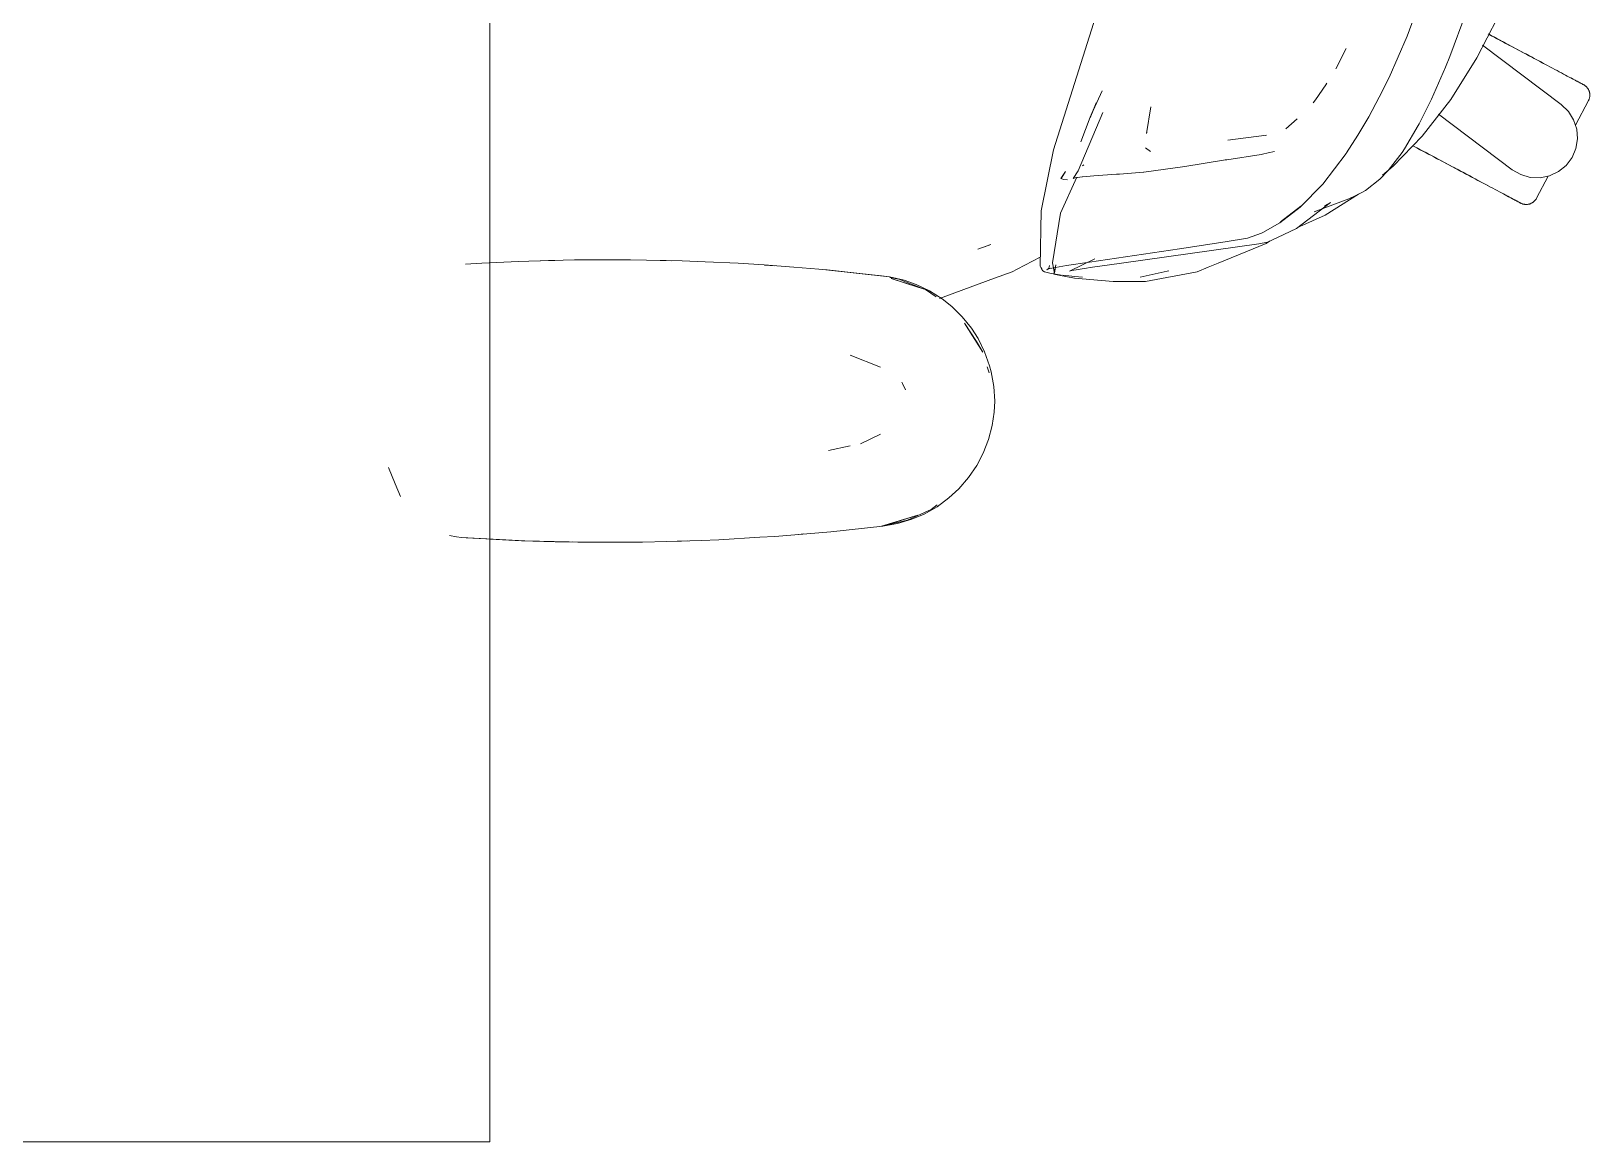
# Model space of a CAD drawing. Header units: millimetres. Extents: x 155920 to 295199, y -4084 to 97293.
# Drawn here: x 192676 to 193211, y 30207 to 30588 of the extents above; entities that cross this region are included whole.
import ezdxf

# ---------------------------------------------------------------- set-up
doc = ezdxf.new("R2010")
doc.units = ezdxf.units.MM
doc.header["$MEASUREMENT"] = 0
doc.layers.add('G-IMPT', color=8, linetype='CONTINUOUS', lineweight=9)
doc.layers.add('I-FURN', color=8, linetype='CONTINUOUS', lineweight=9)

msp = doc.modelspace()

# ---------------------------------------------------------------- linework, layer by layer
at = {"layer": 'G-IMPT'}
for p, q in [((193042.82, 30597.96), (193026.83, 30547.72)), ((193153.71, 30601.65), (193148.25, 30586.77)), ((193168.48, 30594.87), (193162.88, 30579.8)), ((193179.29, 30593.08), (193172.2, 30579.3)), ((193123.85, 30575.57), (193127.39, 30582.54)), ((193148.25, 30586.77), (193142.08, 30572.54)), ((193161.4, 30576.12), (193162.88, 30579.8)), ((193172.2, 30579.3), (193163.23, 30565)), ((193138.69, 30565.82), (193142.08, 30572.54)), ((193156.63, 30565.16), (193161.4, 30576.12)), ((193040.53, 30561.28), (193043.58, 30568)), ((193116.82, 30564.96), (193120.32, 30570.09)), ((193120.32, 30570.09), (193120.71, 30570.67)), ((193035.37, 30540.56), (193043.81, 30560.54)), ((193039.5, 30558.7), (193041.53, 30563.82)), ((193041.53, 30563.81), (193039.5, 30558.7)), ((193039.51, 30558.91), (193041.53, 30563.81)), ((193058.86, 30553.37), (193060.26, 30562.54)), ((193116.82, 30564.96), (193116.07, 30563.86)), ((193138.69, 30565.82), (193135.12, 30559.03)), ((193152.41, 30556.71), (193156.41, 30564.72)), ((193163.23, 30565), (193153.42, 30552.4)), ((193156.63, 30565.16), (193156.41, 30564.72)), ((193039.51, 30558.91), (193036.26, 30550.44)), ((193110.55, 30558.33), (193106.64, 30554.99)), ((193131.35, 30552.8), (193135.12, 30559.03)), ((193152.1, 30556.11), (193147.37, 30548.11)), ((193152.41, 30556.71), (193152.1, 30556.11)), ((193058.86, 30553.37), (193058.91, 30553.72)), ((193086.7, 30551.05), (193100.05, 30552.83)), ((193100.05, 30552.83), (193099.58, 30552.68)), ((193131.35, 30552.8), (193127.47, 30546.7)), ((193143.46, 30542.11), (193153.42, 30552.4)), ((193022.64, 30526.76), (193026.83, 30547.72)), ((193058.51, 30548.43), (193060.15, 30547.15)), ((193086.4, 30544.37), (193098.12, 30546.17)), ((193098.12, 30546.17), (193098.59, 30546.24)), ((193100.57, 30546.67), (193098.59, 30546.24)), ((193102.74, 30547.13), (193100.57, 30546.67)), ((193119.28, 30536.01), (193127.3, 30546.44)), ((193127.47, 30546.7), (193127.3, 30546.44)), ((193141.79, 30540.69), (193146.51, 30546.82)), ((193146.51, 30546.82), (193147.37, 30548.11)), ((193029.41, 30537.89), (193031, 30540.35)), ((193031, 30540.35), (193029.47, 30537.87)), ((193029.47, 30537.87), (193030.96, 30540.34)), ((193033.61, 30537.9), (193035.37, 30540.56)), ((193036.82, 30542.28), (193037.26, 30542.55)), ((193048.54, 30539.35), (193040.68, 30538.78)), ((193049.53, 30539.42), (193048.54, 30539.35)), ((193057.77, 30540.04), (193049.53, 30539.42)), ((193057.77, 30540.04), (193057.85, 30540.05)), ((193071.92, 30542.08), (193057.85, 30540.05)), ((193071.92, 30542.08), (193085.28, 30544.19)), ((193085.28, 30544.19), (193085.79, 30544.27)), ((193086.4, 30544.37), (193085.79, 30544.27)), ((193138.9, 30537.66), (193141.79, 30540.69)), ((193143.46, 30542.11), (193139.79, 30539.11)), ((193029.27, 30526.06), (193034.88, 30538.41)), ((193029.41, 30537.89), (193029.47, 30537.87)), ((193030.34, 30537.59), (193029.47, 30537.87)), ((193031.69, 30537.43), (193030.34, 30537.59)), ((193034.33, 30538.18), (193033.61, 30537.9)), ((193034.33, 30538.18), (193034.34, 30538.19)), ((193036.73, 30538.48), (193034.34, 30538.19)), ((193036.73, 30538.48), (193036.81, 30538.49)), ((193040.68, 30538.78), (193036.81, 30538.49)), ((193119.28, 30536.01), (193111.54, 30528.11)), ((193134.03, 30533.8), (193132.9, 30533.19)), ((193134.03, 30533.8), (193138.9, 30537.66)), ((193111.75, 30528.41), (193104.8, 30523.01)), ((193111.75, 30528.41), (193108.18, 30525.6)), ((193121.98, 30529.66), (193110.28, 30520.72)), ((193116.32, 30526.43), (193128.23, 30530.94)), ((193121.98, 30529.66), (193119.95, 30528.5)), ((193120.09, 30525.37), (193131.54, 30532.5)), ((193130.46, 30532.01), (193128.23, 30530.94)), ((193132.9, 30533.19), (193130.46, 30532.01)), ((193022.64, 30526.76), (193022.25, 30507.78)), ((193029.27, 30526.06), (193026.55, 30509.02)), ((193104.58, 30522.69), (193111.54, 30528.11)), ((193104.8, 30523.01), (193108.18, 30525.6)), ((193111.46, 30521.39), (193120.09, 30525.37)), ((193093.53, 30517.43), (193098.32, 30519.19)), ((193098.74, 30519.4), (193098.32, 30519.19)), ((193104.58, 30522.69), (193098.74, 30519.4)), ((193103.75, 30517.68), (193110.28, 30520.72)), ((193005.38, 30515.3), (193000.91, 30513.67)), ((193000.91, 30513.67), (193004.79, 30515.05)), ((193005.38, 30515.3), (193004.79, 30515.05)), ((193039.22, 30509.18), (193070.09, 30513.74)), ((193050.18, 30508.8), (193097.4, 30515.47)), ((193070.09, 30513.74), (193085.86, 30516.13)), ((193099.83, 30515.63), (193083.38, 30508.83)), ((193093.53, 30517.43), (193085.86, 30516.13)), ((193097.4, 30515.47), (193100.39, 30516.12)), ((193101, 30516.4), (193099.83, 30515.63)), ((193103.75, 30517.68), (193100.39, 30516.12)), ((192830.68, 30508.84), (192825.02, 30508.55)), ((192830.68, 30508.84), (192843.24, 30509.45)), ((192846.79, 30509.58), (192843.24, 30509.45)), ((192862.46, 30509.95), (192846.79, 30509.58)), ((192850.83, 30509.66), (192853.51, 30509.78)), ((192855.73, 30509.78), (192853.51, 30509.78)), ((192862.46, 30509.95), (192866.97, 30510.01)), ((192866.97, 30510.01), (192881.68, 30510)), ((192887.15, 30509.93), (192881.68, 30510)), ((192887.15, 30509.93), (192899.46, 30509.63)), ((192893.93, 30509.79), (192891.85, 30509.79)), ((192895.59, 30509.71), (192893.93, 30509.79)), ((192907.34, 30509.34), (192899.46, 30509.63)), ((192907.34, 30509.34), (192918.64, 30508.8)), ((192927.52, 30508.24), (192918.64, 30508.8)), ((192927.52, 30508.24), (192937.8, 30507.51)), ((192929.56, 30508.1), (192927.65, 30508.19)), ((192929.56, 30508.1), (192930.98, 30507.97)), ((192949.2, 30506.52), (192937.8, 30507.51)), ((193022.32, 30510.97), (193014.41, 30506.82)), ((193022.25, 30507.78), (193022.86, 30506.74)), ((193022.73, 30507.37), (193022.86, 30506.74)), ((193022.73, 30507.37), (193022.83, 30506.82)), ((193025.72, 30507.13), (193024.62, 30506.57)), ((193025.1, 30506.96), (193031.37, 30508.07)), ((193025.72, 30507.13), (193025.1, 30506.96)), ((193025.12, 30506.97), (193025.44, 30507.51)), ((193025.52, 30508.01), (193025.44, 30507.51)), ((193027.24, 30505.44), (193026.55, 30509.02)), ((193027.72, 30508.31), (193027, 30505.03)), ((193027.72, 30508.31), (193027.24, 30505.44)), ((193031.37, 30508.07), (193039.22, 30509.18)), ((193032.33, 30506.16), (193041.06, 30510.31)), ((193038.22, 30507.14), (193033.2, 30506.31)), ((193038.22, 30507.14), (193039.52, 30507.36)), ((193050.18, 30508.8), (193039.52, 30507.36)), ((193076.16, 30505.85), (193080.02, 30507.44)), ((193083.38, 30508.83), (193080.02, 30507.44)), ((192970.64, 30504.17), (192947.68, 30506.63)), ((192947.68, 30506.63), (192967.82, 30504.5)), ((192970.64, 30504.17), (192949.2, 30506.52)), ((192970.64, 30504.17), (192967.82, 30504.5)), ((192970.64, 30504.17), (192975.6, 30503.02)), ((192970.71, 30503.96), (192973.77, 30503.38)), ((192982.99, 30499.77), (192971.13, 30503.59)), ((192980.28, 30500.67), (192971.13, 30503.59)), ((192973.77, 30503.38), (192981.95, 30500.18)), ((192979.73, 30501.57), (192975.6, 30503.02)), ((192987.74, 30496.77), (193006.68, 30503.71)), ((193006.68, 30503.71), (193012.65, 30505.9)), ((193014.41, 30506.82), (193012.65, 30505.9)), ((193022.86, 30506.74), (193022.83, 30506.82)), ((193023.23, 30506.25), (193022.86, 30506.74)), ((193023.77, 30505.93), (193023.23, 30506.25)), ((193023.77, 30505.93), (193025.63, 30505.38)), ((193025.12, 30506.97), (193024.62, 30506.57)), ((193028.91, 30504.84), (193025.63, 30505.38)), ((193029.32, 30504.58), (193027, 30505.03)), ((193028.91, 30504.84), (193029.52, 30504.76)), ((193033.57, 30503.77), (193029.32, 30504.58)), ((193030.09, 30504.7), (193034.21, 30504.25)), ((193032.33, 30506.16), (193033.2, 30506.31)), ((193034.04, 30503.73), (193033.57, 30503.77)), ((193034.04, 30503.73), (193043.37, 30502.92)), ((193034.21, 30504.25), (193036.8, 30504.03)), ((193043.37, 30502.92), (193047.32, 30502.58)), ((193051.49, 30502.58), (193047.32, 30502.58)), ((193058.46, 30502.61), (193051.49, 30502.58)), ((193056.6, 30504.02), (193065.9, 30506.06)), ((193058.46, 30502.61), (193076.16, 30505.85)), ((193065.9, 30506.06), (193066.48, 30506.22)), ((192984.31, 30499.38), (192979.73, 30501.57)), ((192982.99, 30499.77), (192980.28, 30500.67)), ((192982.99, 30499.77), (192986.57, 30497.35)), ((192984.31, 30499.38), (192988.64, 30496.65)), ((192991.94, 30494.02), (192988.64, 30496.65)), ((192995.55, 30490.48), (192991.94, 30494.02)), ((192995.55, 30490.48), (192998.74, 30486.5)), ((193002.6, 30478.35), (192996.28, 30488.3)), ((193000.44, 30482.02), (192996.28, 30488.3)), ((193001.01, 30482.95), (192998.74, 30486.5)), ((193002.6, 30478.35), (193000.44, 30482.02)), ((193003.25, 30478.44), (193001.01, 30482.95)), ((192957.12, 30477.27), (192967.54, 30473.13)), ((193003.25, 30478.44), (193004.96, 30473.67)), ((193004.16, 30473.23), (193004.78, 30471.2)), ((193005.52, 30471.54), (193004.96, 30473.67)), ((193006.4, 30466.59), (193005.52, 30471.54)), ((192975.07, 30467.6), (192974.77, 30468.05)), ((192976.08, 30465.38), (192975.07, 30467.6)), ((193006.7, 30461.55), (193006.4, 30466.59)), ((193006.7, 30461.55), (193006.53, 30457.71)), ((193005.88, 30453.19), (193006.53, 30457.71)), ((192967.45, 30450.18), (192960.67, 30446.91)), ((193002.78, 30443.61), (193004.62, 30448.33)), ((193005.88, 30453.19), (193004.62, 30448.33)), ((192949.62, 30444.57), (192957.05, 30446.14)), ((193000.59, 30439.45), (193002.78, 30443.61)), ((192798.57, 30438.77), (192800.9, 30433.14)), ((193000.59, 30439.45), (192997.76, 30435.28)), ((192802.74, 30428.75), (192800.9, 30433.14)), ((192997.76, 30435.28), (192994.44, 30431.45)), ((192991, 30428.28), (192986.92, 30425.29)), ((192991, 30428.28), (192994.44, 30431.45)), ((192967.82, 30418.6), (192980.28, 30422.43)), ((192980.28, 30422.43), (192971.13, 30419.52)), ((192976.79, 30420.65), (192984.85, 30424.38)), ((192982.48, 30422.77), (192978.24, 30420.96)), ((192982.48, 30422.77), (192986.92, 30425.29)), ((192986.96, 30425.98), (192984.85, 30424.38)), ((192931.22, 30415.1), (192946.28, 30416.35)), ((192946.28, 30416.35), (192950.41, 30416.7)), ((192950.41, 30416.7), (192968.33, 30418.6)), ((192967.82, 30418.6), (192971.13, 30419.52)), ((192968.33, 30418.6), (192973.38, 30419.5)), ((192976.79, 30420.65), (192968.38, 30418.73)), ((192978.24, 30420.96), (192973.38, 30419.5)), ((192819.59, 30415.36), (192821.99, 30414.92)), ((192823.64, 30414.67), (192821.99, 30414.92)), ((192845.42, 30413.58), (192823.64, 30414.67)), ((192823.64, 30414.67), (192825.24, 30414.55)), ((192845.42, 30413.58), (192825.24, 30414.55)), ((192844.21, 30413.62), (192833.39, 30414.17)), ((192865.61, 30413.11), (192844.21, 30413.62)), ((192855.77, 30413.28), (192844.21, 30413.62)), ((192844.21, 30413.62), (192845.42, 30413.58)), ((192865.61, 30413.11), (192845.42, 30413.58)), ((192885.79, 30413.16), (192855.77, 30413.28)), ((192865.61, 30413.11), (192855.77, 30413.28)), ((192855.77, 30413.28), (192875, 30413.07)), ((192863.57, 30413.13), (192861.66, 30413.21)), ((192865.61, 30413.15), (192863.57, 30413.13)), ((192885.79, 30413.16), (192865.61, 30413.11)), ((192885.79, 30413.16), (192875, 30413.07)), ((192885.79, 30413.16), (192894.21, 30413.33)), ((192905.97, 30413.71), (192894.21, 30413.33)), ((192899.15, 30413.46), (192897.65, 30413.45)), ((192901.08, 30413.57), (192899.15, 30413.46)), ((192905.97, 30413.71), (192911.99, 30413.97)), ((192926.13, 30414.78), (192911.99, 30413.97)), ((192931.22, 30415.1), (192926.13, 30414.78)), ((192939.4, 30415.75), (192941.08, 30415.92))]:
    msp.add_line(p, q, dxfattribs=at)
at = {"layer": 'I-FURN'}
for p, q in [((192833.39, 30207.34), (192833.39, 32207.34)), ((193177.02, 30587.01), (193176.06, 30587.52)), ((193176.5, 30587.29), (193177.47, 30586.77)), ((193174.13, 30583.67), (193201.19, 30563.27)), ((193177.99, 30586.49), (193177.02, 30587.01)), ((193177.47, 30586.77), (193178.44, 30586.25)), ((193178.98, 30585.97), (193177.99, 30586.49)), ((193178.44, 30586.25), (193179.43, 30585.73)), ((193179.97, 30585.44), (193178.98, 30585.97)), ((193179.43, 30585.73), (193180.43, 30585.2)), ((193180.96, 30584.91), (193179.97, 30585.44)), ((193180.43, 30585.2), (193181.43, 30584.67)), ((193181.97, 30584.38), (193180.96, 30584.91)), ((193181.43, 30584.67), (193182.43, 30584.14)), ((193182.97, 30583.85), (193181.97, 30584.38)), ((193182.43, 30584.14), (193183.43, 30583.6)), ((193183.98, 30583.31), (193182.97, 30583.85)), ((193183.43, 30583.6), (193184.44, 30583.07)), ((193184.98, 30582.78), (193183.98, 30583.31)), ((193184.44, 30583.07), (193185.44, 30582.53)), ((193185.98, 30582.24), (193184.98, 30582.78)), ((193185.44, 30582.53), (193186.44, 30582)), ((193186.98, 30581.71), (193185.98, 30582.24)), ((193186.44, 30582), (193187.44, 30581.47)), ((193187.98, 30581.18), (193186.98, 30581.71)), ((193187.44, 30581.47), (193188.43, 30580.94)), ((193188.96, 30580.66), (193187.98, 30581.18)), ((193188.43, 30580.94), (193189.42, 30580.42)), ((193189.94, 30580.14), (193188.96, 30580.66)), ((193189.42, 30580.42), (193190.39, 30579.9)), ((193190.91, 30579.62), (193189.94, 30580.14)), ((193190.39, 30579.9), (193191.35, 30579.39)), ((193191.87, 30579.12), (193190.91, 30579.62)), ((193191.35, 30579.39), (193192.31, 30578.88)), ((193192.81, 30578.61), (193191.87, 30579.12)), ((193192.31, 30578.88), (193193.24, 30578.38)), ((193193.74, 30578.12), (193192.81, 30578.61)), ((193193.24, 30578.38), (193194.17, 30577.89)), ((193194.66, 30577.63), (193193.74, 30578.12)), ((193194.17, 30577.89), (193195.07, 30577.41)), ((193195.55, 30577.16), (193194.66, 30577.63)), ((193196.43, 30576.69), (193195.55, 30577.16)), ((193197.29, 30576.24), (193196.43, 30576.69)), ((193198.12, 30575.79), (193197.29, 30576.24)), ((193198.93, 30575.36), (193198.12, 30575.79)), ((193199.72, 30574.94), (193198.93, 30575.36)), ((193200.48, 30574.54), (193199.72, 30574.94)), ((193201.22, 30574.14), (193200.48, 30574.54)), ((193201.92, 30573.77), (193201.22, 30574.14)), ((193202.6, 30573.41), (193201.92, 30573.77)), ((193203.25, 30573.06), (193202.6, 30573.41)), ((193203.87, 30572.74), (193203.25, 30573.06)), ((193204.45, 30572.43), (193203.87, 30572.74)), ((193204.14, 30572.59), (193204.71, 30572.29)), ((193205, 30572.13), (193204.45, 30572.43)), ((193204.71, 30572.29), (193205.24, 30572)), ((193205.52, 30571.86), (193205, 30572.13)), ((193205.24, 30572), (193205.75, 30571.74)), ((193206, 30571.6), (193205.52, 30571.86)), ((193205.75, 30571.74), (193206.21, 30571.49)), ((193206.45, 30571.36), (193206, 30571.6)), ((193206.21, 30571.49), (193206.64, 30571.26)), ((193206.86, 30571.15), (193206.45, 30571.36)), ((193206.64, 30571.26), (193207.03, 30571.05)), ((193207.23, 30570.95), (193206.86, 30571.15)), ((193207.03, 30571.05), (193207.39, 30570.86)), ((193207.57, 30570.77), (193207.23, 30570.95)), ((193207.39, 30570.86), (193207.71, 30570.69)), ((193207.86, 30570.61), (193207.57, 30570.77)), ((193207.71, 30570.69), (193207.99, 30570.55)), ((193208.12, 30570.47), (193207.86, 30570.61)), ((193207.99, 30570.55), (193208.23, 30570.42)), ((193208.34, 30570.36), (193208.12, 30570.47)), ((193208.23, 30570.42), (193208.43, 30570.31)), ((193208.52, 30570.26), (193208.34, 30570.36)), ((193208.43, 30570.31), (193208.59, 30570.22)), ((193208.66, 30570.19), (193208.52, 30570.26)), ((193208.59, 30570.22), (193208.71, 30570.16)), ((193208.76, 30570.13), (193208.66, 30570.19)), ((193208.71, 30570.16), (193208.79, 30570.12)), ((193208.82, 30570.1), (193208.76, 30570.13)), ((193208.79, 30570.12), (193208.84, 30570.09)), ((193208.84, 30570.09), (193208.82, 30570.1)), ((193208.84, 30570.09), (193208.98, 30570.01)), ((193208.84, 30570.09), (193208.84, 30570.09)), ((193208.98, 30570.01), (193209.12, 30569.93)), ((193209.12, 30569.93), (193209.25, 30569.84)), ((193209.25, 30569.84), (193209.38, 30569.74)), ((193209.38, 30569.74), (193209.51, 30569.64)), ((193209.51, 30569.64), (193209.63, 30569.54)), ((193209.63, 30569.54), (193209.75, 30569.43)), ((193209.75, 30569.43), (193209.87, 30569.32)), ((193209.87, 30569.32), (193209.97, 30569.2)), ((193209.97, 30569.2), (193210.08, 30569.07)), ((193210.08, 30569.07), (193210.18, 30568.95)), ((193210.18, 30568.95), (193210.27, 30568.81)), ((193210.27, 30568.81), (193210.36, 30568.68)), ((193210.36, 30568.68), (193210.44, 30568.54)), ((193210.44, 30568.54), (193210.52, 30568.4)), ((193210.52, 30568.4), (193210.59, 30568.26)), ((193210.59, 30568.26), (193210.66, 30568.11)), ((193210.66, 30568.11), (193210.72, 30567.96)), ((193210.72, 30567.96), (193210.77, 30567.81)), ((193210.77, 30567.81), (193210.82, 30567.65)), ((193210.82, 30567.65), (193210.86, 30567.5)), ((193210.86, 30567.5), (193210.9, 30567.34)), ((193210.9, 30567.34), (193210.93, 30567.18)), ((193210.93, 30565.9), (193210.9, 30565.74)), ((193210.93, 30567.18), (193210.95, 30567.02)), ((193210.95, 30566.06), (193210.93, 30565.9)), ((193210.95, 30567.02), (193210.97, 30566.86)), ((193210.97, 30566.22), (193210.95, 30566.06)), ((193210.97, 30566.86), (193210.98, 30566.7)), ((193210.98, 30566.38), (193210.97, 30566.22)), ((193210.98, 30566.7), (193210.98, 30566.54)), ((193210.98, 30566.54), (193210.98, 30566.38)), ((193201.19, 30563.27), (193203.62, 30560.93)), ((193203.62, 30560.93), (193205.42, 30558.08)), ((193206.04, 30556.23), (193210.51, 30564.64)), ((193210.53, 30564.68), (193210.51, 30564.64)), ((193210.6, 30564.82), (193210.53, 30564.68)), ((193210.67, 30564.97), (193210.6, 30564.82)), ((193210.72, 30565.12), (193210.67, 30564.97)), ((193210.78, 30565.27), (193210.72, 30565.12)), ((193210.83, 30565.43), (193210.78, 30565.27)), ((193210.87, 30565.58), (193210.83, 30565.43)), ((193210.9, 30565.74), (193210.87, 30565.58)), ((193184.35, 30540.92), (193159.04, 30560)), ((193205.42, 30558.08), (193206.49, 30554.88)), ((193206.75, 30551.51), (193206.21, 30548.18)), ((193206.49, 30554.88), (193206.75, 30551.51)), ((193150.26, 30549.14), (193151.16, 30548.66)), ((193151.65, 30548.4), (193150.74, 30548.88)), ((193151.16, 30548.66), (193152.07, 30548.18)), ((193152.57, 30547.91), (193151.65, 30548.4)), ((193152.07, 30548.18), (193153, 30547.68)), ((193153.51, 30547.41), (193152.57, 30547.91)), ((193153, 30547.68), (193153.94, 30547.18)), ((193154.46, 30546.91), (193153.51, 30547.41)), ((193153.94, 30547.18), (193154.9, 30546.67)), ((193155.42, 30546.4), (193154.46, 30546.91)), ((193154.9, 30546.67), (193155.87, 30546.16)), ((193156.4, 30545.88), (193155.42, 30546.4)), ((193155.87, 30546.16), (193156.85, 30545.64)), ((193157.38, 30545.35), (193156.4, 30545.88)), ((193156.85, 30545.64), (193157.84, 30545.11)), ((193158.37, 30544.83), (193157.38, 30545.35)), ((193157.84, 30545.11), (193158.83, 30544.58)), ((193159.37, 30544.3), (193158.37, 30544.83)), ((193158.83, 30544.58), (193159.83, 30544.05)), ((193204.88, 30545.08), (193202.85, 30542.39)), ((193206.21, 30548.18), (193204.88, 30545.08)), ((193160.37, 30543.77), (193159.37, 30544.3)), ((193159.83, 30544.05), (193160.83, 30543.52)), ((193161.37, 30543.23), (193160.37, 30543.77)), ((193160.83, 30543.52), (193161.84, 30542.99)), ((193162.38, 30542.7), (193161.37, 30543.23)), ((193161.84, 30542.99), (193162.84, 30542.45)), ((193163.39, 30542.16), (193162.38, 30542.7)), ((193162.84, 30542.45), (193163.85, 30541.92)), ((193164.39, 30541.63), (193163.39, 30542.16)), ((193163.85, 30541.92), (193164.85, 30541.38)), ((193165.39, 30541.1), (193164.39, 30541.63)), ((193164.85, 30541.38), (193165.85, 30540.85)), ((193166.38, 30540.57), (193165.39, 30541.1)), ((193165.85, 30540.85), (193166.84, 30540.33)), ((193167.37, 30540.04), (193166.38, 30540.57)), ((193166.84, 30540.33), (193167.82, 30539.8)), ((193168.35, 30539.52), (193167.37, 30540.04)), ((193167.82, 30539.8), (193168.79, 30539.29)), ((193169.32, 30539.01), (193168.35, 30539.52)), ((193168.79, 30539.29), (193169.76, 30538.77)), ((193187.27, 30539.23), (193184.35, 30540.92)), ((193190.51, 30538.29), (193187.27, 30539.23)), ((193200.24, 30540.26), (193197.19, 30538.82)), ((193202.85, 30542.39), (193200.24, 30540.26)), ((193170.27, 30538.5), (193169.32, 30539.01)), ((193169.76, 30538.77), (193170.71, 30538.27)), ((193171.22, 30538), (193170.27, 30538.5)), ((193170.71, 30538.27), (193171.65, 30537.77)), ((193172.15, 30537.5), (193171.22, 30538)), ((193171.65, 30537.77), (193172.57, 30537.28)), ((193173.06, 30537.02), (193172.15, 30537.5)), ((193172.57, 30537.28), (193173.48, 30536.8)), ((193173.96, 30536.54), (193173.06, 30537.02)), ((193173.48, 30536.8), (193174.36, 30536.33)), ((193174.83, 30536.07), (193173.96, 30536.54)), ((193174.36, 30536.33), (193175.23, 30535.86)), ((193175.69, 30535.62), (193174.83, 30536.07)), ((193175.23, 30535.86), (193176.08, 30535.41)), ((193176.53, 30535.18), (193175.69, 30535.62)), ((193176.08, 30535.41), (193176.9, 30534.98)), ((193176.9, 30534.98), (193177.7, 30534.55)), ((193177.7, 30534.55), (193178.48, 30534.14)), ((193178.48, 30534.14), (193179.23, 30533.74)), ((193193.88, 30538.15), (193190.51, 30538.29)), ((193192.7, 30531.14), (193196.73, 30538.72)), ((193197.19, 30538.82), (193193.88, 30538.15)), ((193179.23, 30533.74), (193179.95, 30533.35)), ((193179.95, 30533.35), (193180.64, 30532.99)), ((193180.64, 30532.99), (193181.31, 30532.63)), ((193181.31, 30532.63), (193181.94, 30532.3)), ((193181.94, 30532.3), (193182.54, 30531.98)), ((193182.86, 30531.81), (193182.27, 30532.12)), ((193182.54, 30531.98), (193183.11, 30531.67)), ((193183.41, 30531.52), (193182.86, 30531.81)), ((193183.11, 30531.67), (193183.65, 30531.39)), ((193183.92, 30531.24), (193183.41, 30531.52)), ((193183.65, 30531.39), (193184.15, 30531.12)), ((193184.41, 30530.99), (193183.92, 30531.24)), ((193184.15, 30531.12), (193184.62, 30530.87)), ((193184.85, 30530.75), (193184.41, 30530.99)), ((193184.62, 30530.87), (193185.05, 30530.65)), ((193185.26, 30530.53), (193184.85, 30530.75)), ((193185.05, 30530.65), (193185.44, 30530.44)), ((193185.63, 30530.33), (193185.26, 30530.53)), ((193185.44, 30530.44), (193185.79, 30530.25)), ((193185.97, 30530.15), (193185.63, 30530.33)), ((193185.79, 30530.25), (193186.11, 30530.08)), ((193186.27, 30530), (193185.97, 30530.15)), ((193186.11, 30530.08), (193186.39, 30529.93)), ((193186.53, 30529.86), (193186.27, 30530)), ((193186.39, 30529.93), (193186.63, 30529.8)), ((193186.74, 30529.74), (193186.53, 30529.86)), ((193186.63, 30529.8), (193186.83, 30529.7)), ((193186.92, 30529.65), (193186.74, 30529.74)), ((193186.83, 30529.7), (193186.99, 30529.61)), ((193187.07, 30529.57), (193186.92, 30529.65)), ((193186.99, 30529.61), (193187.12, 30529.54)), ((193187.17, 30529.52), (193187.07, 30529.57)), ((193187.12, 30529.54), (193187.2, 30529.5)), ((193187.23, 30529.49), (193187.17, 30529.52)), ((193187.2, 30529.5), (193187.24, 30529.48)), ((193187.25, 30529.48), (193187.23, 30529.49)), ((193187.24, 30529.48), (193187.25, 30529.48)), ((193187.28, 30529.46), (193187.25, 30529.48)), ((193187.43, 30529.38), (193187.28, 30529.46)), ((193187.58, 30529.32), (193187.43, 30529.38)), ((193187.73, 30529.26), (193187.58, 30529.32)), ((193187.88, 30529.21), (193187.73, 30529.26)), ((193188.03, 30529.16), (193187.88, 30529.21)), ((193188.19, 30529.12), (193188.03, 30529.16)), ((193188.35, 30529.08), (193188.19, 30529.12)), ((193188.5, 30529.05), (193188.35, 30529.08)), ((193188.66, 30529.03), (193188.5, 30529.05)), ((193188.82, 30529.02), (193188.66, 30529.03)), ((193188.99, 30529.01), (193188.82, 30529.02)), ((193189.15, 30529), (193188.99, 30529.01)), ((193189.31, 30529.01), (193189.15, 30529)), ((193189.47, 30529.02), (193189.31, 30529.01)), ((193189.63, 30529.03), (193189.47, 30529.02)), ((193189.79, 30529.06), (193189.63, 30529.03)), ((193189.95, 30529.09), (193189.79, 30529.06)), ((193190.1, 30529.12), (193189.95, 30529.09)), ((193190.26, 30529.16), (193190.1, 30529.12)), ((193190.41, 30529.21), (193190.26, 30529.16)), ((193190.57, 30529.26), (193190.41, 30529.21)), ((193190.72, 30529.32), (193190.57, 30529.26)), ((193190.86, 30529.39), (193190.72, 30529.32)), ((193191.01, 30529.46), (193190.86, 30529.39)), ((193191.15, 30529.54), (193191.01, 30529.46)), ((193191.29, 30529.62), (193191.15, 30529.54)), ((193191.42, 30529.71), (193191.29, 30529.62)), ((193191.55, 30529.81), (193191.42, 30529.71)), ((193191.68, 30529.91), (193191.55, 30529.81)), ((193191.8, 30530.01), (193191.68, 30529.91)), ((193191.92, 30530.12), (193191.8, 30530.01)), ((193192.04, 30530.23), (193191.92, 30530.12)), ((193192.14, 30530.35), (193192.04, 30530.23)), ((193192.25, 30530.47), (193192.14, 30530.35)), ((193192.35, 30530.6), (193192.25, 30530.47)), ((193192.44, 30530.73), (193192.35, 30530.6)), ((193192.53, 30530.86), (193192.44, 30530.73)), ((193192.62, 30531), (193192.53, 30530.86)), ((193192.7, 30531.14), (193192.62, 30531)), ((191233.39, 30207.34), (192833.39, 30207.34))]:
    msp.add_line(p, q, dxfattribs=at)

doc.saveas('drawing.dxf')
